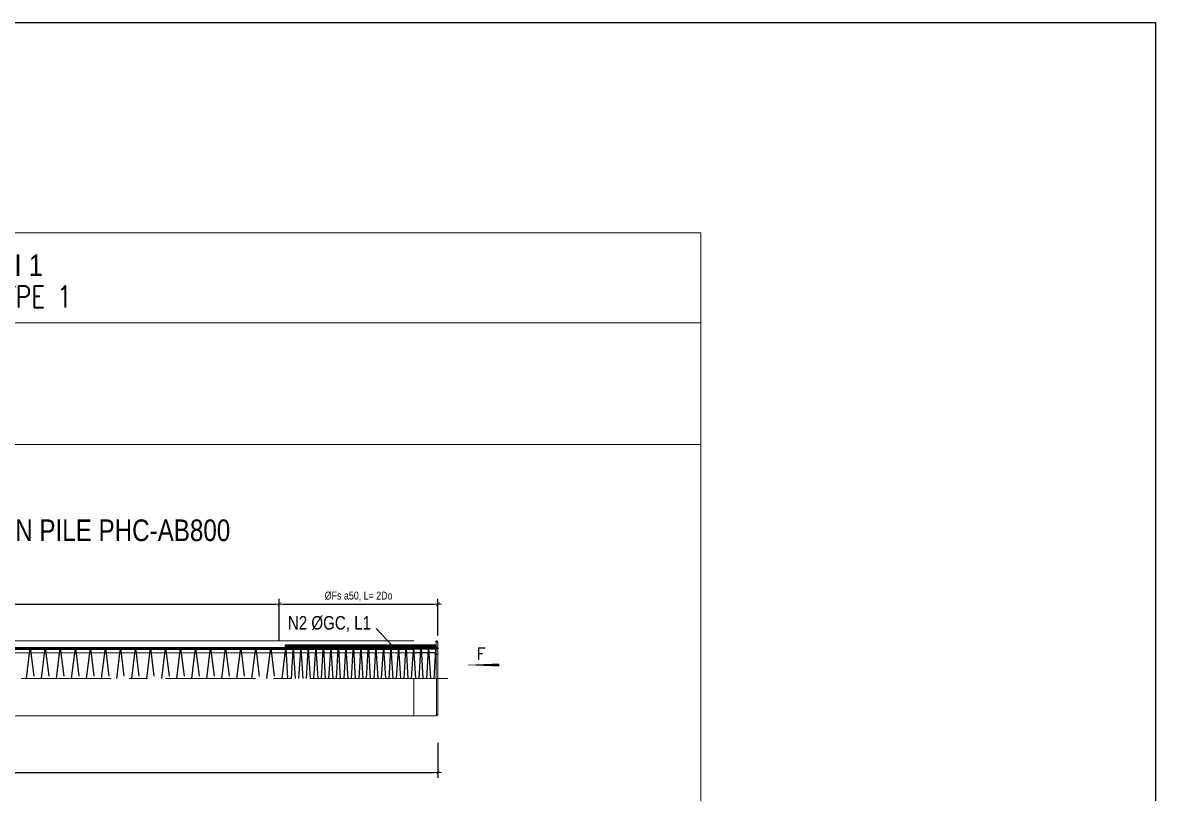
# Model space of a CAD drawing. Header units: millimetres. Extents: x -2123450 to -961021, y -260876 to 649159.
# Drawn here: x -1603389 to -1571989, y 42679 to 64032 of the extents above; entities that cross this region are included whole.
import ezdxf
from ezdxf.enums import TextEntityAlignment as Align

# ---------------------------------------------------------------- set-up
doc = ezdxf.new("R2010")
doc.units = ezdxf.units.MM
doc.header["$LTSCALE"] = 1000
doc.header["$MEASUREMENT"] = 0
doc.header["$PDMODE"] = 66
for name, pattern in [('CENTER2', [1.125, 0.75, -0.125, 0.125, -0.125]), ('CENTERX2', [4, 2.5, -0.5, 0.5, -0.5]), ('HIDDEN2', [4.7625, 3.175, -1.5875])]:
    doc.linetypes.add(name, pattern=pattern)
doc.layers.get('0').update_dxf_attribs({"linetype": 'CONTINUOUS'})
doc.layers.get('DEFPOINTS').update_dxf_attribs({"linetype": 'CONTINUOUS'})
for name, color, linetype, lineweight in [('NDC_S_AXIS', 5, 'CENTER2', 15), ('NDC_S_CONTINUOUS', 3, 'CONTINUOUS', 20), ('NDC_S_DIM', 1, 'CONTINUOUS', 9), ('NDC_S_ENG TEXT', 2, 'CONTINUOUS', 9), ('NDC_S_FOUNDATION NAME', 7, 'CONTINUOUS', 20), ('NDC_S_HATCH MATERIAL', 8, 'CONTINUOUS', 13), ('NDC_S_REBAR', 4, 'CONTINUOUS', 35), ('NDC_S_STIRRUP', 2, 'CONTINUOUS', 25), ('NDC_S_VN TEXT', 7, 'CONTINUOUS', 9), ('netmanh', 6, 'CONTINUOUS', 15), ('Thep', 1, 'CONTINUOUS', 30)]:
    doc.layers.add(name, color=color, linetype=linetype, lineweight=lineweight)
doc.styles.add('NDC_ARIAL', font='arial.ttf', dxfattribs={"width": 0.8})
doc.styles.add('NDC_ROMANS', font='romans.shx', dxfattribs={"width": 0.8, "bigfont": 'vns.shx'})
doc.styles.get("Standard").update_dxf_attribs({"font": 'romans.shx', "bigfont": 'vns.shx'})
doc.dimstyles.new('DIM', dxfattribs={"dimtxt": 0.03, "dimasz": 0.035, "dimexe": 0.03, "dimexo": 0.03, "dimgap": 0.005, "dimtad": 1, "dimdec": 0, "dimlfac": 10000, "dimzin": 0, "dimdsep": 46, "dimtxsty": 'NDC_ARIAL', "dimblk": 'DOTSMALL', "dimcen": 0.05, "dimclrd": 1, "dimclre": 1, "dimadec": 0, "dimazin": 0, "dimtfac": 1, "dimtdec": 0, "dimtofl": 0, "dimtmove": 0, "dimatfit": 3, "dimfxl": 0.03, "dimtolj": 1, "dimtzin": 0, "dimarcsym": 0})
doc.dimstyles.new('NDC_1-100', dxfattribs={"dimscale": 100, "dimtxt": 2.2, "dimasz": 1, "dimexe": 1.5, "dimexo": 2, "dimgap": 0.8, "dimtad": 1, "dimdec": 0, "dimdsep": 46, "dimtxsty": 'NDC_ARIAL', "dimblk": 'DIMMARK', "dimcen": 49999.938995, "dimdle": 1.5, "dimclrd": 1, "dimclre": 1, "dimclrt": 3, "dimadec": 0, "dimazin": 0, "dimtfac": 1, "dimtdec": 0, "dimtix": 1, "dimtmove": 2, "dimatfit": 3, "dimfxl": 1, "dimarcsym": 0})

# ---------------------------------------------------------------- blocks, each defined once
blk = doc.blocks.new('DIMMARK')
at = {"layer": 'NDC_S_DIM', "color": 1}
blk.add_line((-1.5, 0), (1, 0), dxfattribs=at)
at = {"layer": 'NDC_S_DIM', "color": 2, "const_width": 0.15}
blk.add_lwpolyline([(-0.5, -0.5), (0.5, 0.5)], dxfattribs=at)
blk = doc.blocks.new('*D448')
at = {"layer": 'DEFPOINTS', "color": 0, "transparency": 16777216}
for p in [(-1596274, 47922), (-1624212, 47103), (-1596274, 47103)]:
    blk.add_point(p, dxfattribs=at)
at = {"layer": 'NDC_S_DIM', "color": 1, "lineweight": -2, "transparency": 16777216}
for p, q in [((-1624212, 47303), (-1624212, 48072)), ((-1596274, 47303), (-1596274, 48072)), ((-1624112, 47922), (-1596374, 47922))]:
    blk.add_line(p, q, dxfattribs=at)
at = {"layer": 'NDC_S_DIM', "color": 1, "lineweight": -2, "transparency": 16777216, "xscale": 100, "yscale": 100, "zscale": 100, "rotation": 180}
blk.add_blockref('DIMMARK', (-1624212, 47922), dxfattribs=at)
at = {"layer": 'NDC_S_DIM', "color": 1, "lineweight": -2, "transparency": 16777216, "xscale": 100, "yscale": 100, "zscale": 100}
blk.add_blockref('DIMMARK', (-1596274, 47922), dxfattribs=at)
at = {"layer": 'NDC_S_DIM', "color": 3, "transparency": 16777216, "insert": (-1610243, 48121), "char_height": 220, "attachment_point": 5, "style": 'NDC_ARIAL'}
blk.add_mtext('ØFs a100', dxfattribs=at)
blk = doc.blocks.new('*D449')
at = {"layer": 'DEFPOINTS', "color": 0, "transparency": 16777216}
for p in [(-1591878, 47922), (-1591878, 46857), (-1596274, 46713)]:
    blk.add_point(p, dxfattribs=at)
at = {"layer": 'NDC_S_DIM', "color": 1, "lineweight": -2, "transparency": 16777216}
for p, q in [((-1596274, 46913), (-1596274, 48072)), ((-1591878, 47057), (-1591878, 48072)), ((-1596174, 47922), (-1591978, 47922))]:
    blk.add_line(p, q, dxfattribs=at)
at = {"layer": 'NDC_S_DIM', "color": 1, "lineweight": -2, "transparency": 16777216, "xscale": 100, "yscale": 100, "zscale": 100, "rotation": 180}
blk.add_blockref('DIMMARK', (-1596274, 47922), dxfattribs=at)
at = {"layer": 'NDC_S_DIM', "color": 1, "lineweight": -2, "transparency": 16777216, "xscale": 100, "yscale": 100, "zscale": 100}
blk.add_blockref('DIMMARK', (-1591878, 47922), dxfattribs=at)
at = {"layer": 'NDC_S_DIM', "color": 3, "transparency": 16777216, "insert": (-1594076, 48138), "char_height": 220, "attachment_point": 5, "style": 'NDC_ARIAL'}
blk.add_mtext('ØFs a50, L= 2Do', dxfattribs=at)
blk = doc.blocks.new('*D450')
at = {"layer": 'DEFPOINTS', "color": 0, "transparency": 16777216}
for p in [(-1628645, 44274), (-1591878, 44274), (-1591878, 43256)]:
    blk.add_point(p, dxfattribs=at)
at = {"layer": 'NDC_S_DIM', "color": 1, "lineweight": -2, "transparency": 16777216}
for p, q in [((-1628645, 44074), (-1628645, 43106)), ((-1591878, 44074), (-1591878, 43106)), ((-1628545, 43256), (-1591978, 43256))]:
    blk.add_line(p, q, dxfattribs=at)
at = {"layer": 'NDC_S_DIM', "color": 1, "lineweight": -2, "transparency": 16777216, "xscale": 100, "yscale": 100, "zscale": 100, "rotation": 180}
blk.add_blockref('DIMMARK', (-1628645, 43256), dxfattribs=at)
at = {"layer": 'NDC_S_DIM', "color": 1, "lineweight": -2, "transparency": 16777216, "xscale": 100, "yscale": 100, "zscale": 100}
blk.add_blockref('DIMMARK', (-1591878, 43256), dxfattribs=at)
at = {"layer": 'NDC_S_DIM', "color": 3, "transparency": 16777216, "insert": (-1610262, 43446), "char_height": 220, "attachment_point": 5, "style": 'NDC_ARIAL'}
blk.add_mtext('L ', dxfattribs=at)
blk = doc.blocks.new('daucocmangxong 3.0 khong be tong')
at = {"layer": 'NDC_S_AXIS', "linetype": 'CENTERX2'}
blk.add_line((0.093, 0.25), (-0.2262, 0.25), dxfattribs=at)
at = {"layer": 'NDC_S_CONTINUOUS'}
for p, q in [((-0.155, 0.4565), (-0.16, 0.4565)), ((-0.155, 0.4565), (-0.155, 0.4545)), ((-0.155, 0.4545), (-0.148, 0.4545)), ((-0.148, 0.497), (-0.148, 0.4535)), ((-0.155, 0.4435), (-0.16, 0.4435)), ((-0.148, 0.41), (-0.16, 0.41)), ((-0.155, 0.4455), (-0.155, 0.4435)), ((-0.155, 0.4455), (-0.148, 0.4455)), ((-0.148, 0.4465), (-0.148, 0.25)), ((-0.15, 0.25), (-0.15, 0)), ((0, 0.25), (0, 0)), ((-0.15, 0), (0, 0))]:
    blk.add_line(p, q, dxfattribs=at)
blk.add_lwpolyline([(-0.15, 0.002), (-0.15, 0), (-0.153, 0), (-0.159, 0.012), (-0.16, 0.012), (-0.16, 0.488), (-0.159, 0.488), (-0.153, 0.5), (-0.15, 0.5), (-0.15, 0.497)], dxfattribs=at)
at = {"layer": 'NDC_S_REBAR'}
for p, q in [((-0.156, 0.4535), (0, 0.4535)), ((-0.156, 0.4465), (0, 0.4465))]:
    blk.add_line(p, q, dxfattribs=at)
at = {"layer": 'NDC_S_STIRRUP'}
blk.add_line((-0.148, 0.42), (0, 0.42), dxfattribs=at)
at = {"layer": 'netmanh'}
blk.add_arc((-0.148, 0.497), 0.003, 270, 0, dxfattribs=at)
at = {"layer": 'Thep'}
blk.add_ellipse((-0.1575, 0.4501), major_axis=(0, 0.0055), ratio=0.363902, start_param=5.391025, end_param=10.293338, dxfattribs=at)
blk = doc.blocks.new('thep gia cuong')
at = {"layer": 'NDC_S_REBAR'}
blk.add_lwpolyline([(0, -0.014), (1, -0.014), (1, 0), (0, 0)], dxfattribs=at)
blk = doc.blocks.new('_DotSmall')
at = {"color": 0, "linetype": 'ByBlock', "lineweight": 9, "const_width": 0.5}
blk.add_lwpolyline([(-0.0625, 0, 1), (0.0625, 0, 1)], format="xyb", close=True, dxfattribs=at)

msp = doc.modelspace()

# ---------------------------------------------------------------- linework, layer by layer
at = {"layer": 'DEFPOINTS'}
msp.add_lwpolyline([(-1698138.72, 64032.18), (-1571988.72, 64032.18), (-1571988.72, -25067.82), (-1698138.72, -25067.82)], close=True, dxfattribs=at)
at = {"layer": 'NDC_S_AXIS', "linetype": 'CENTERX2'}
msp.add_line((-1592932.48, 45865.24), (-1627590.54, 45865.24), dxfattribs=at)
at = {"layer": 'NDC_S_CONTINUOUS'}
for p, q in [((-1584588.72, 58213.47), (-1669524.14, 58213.47)), ((-1584588.72, 58213.47), (-1584588.72, -22517.82)), ((-1637035.68, 55714.39), (-1584588.72, 55714.39)), ((-1584588.72, 52342.68), (-1659948.79, 52342.68)), ((-1627978.18, 46906.91), (-1592544.84, 46906.91)), ((-1627978.18, 46573.58), (-1592544.84, 46573.58)), ((-1627978.18, 44823.58), (-1592544.84, 44823.58))]:
    msp.add_line(p, q, dxfattribs=at)
at = {"layer": 'NDC_S_HATCH MATERIAL'}
msp.add_lwpolyline([(-1590170.7, 46234.86, 83.33, 16.67, 0), (-1590963.53, 46234.86, 416.67, 0, 0), (-1591123.57, 46234.86, 0, 0, 0)], format="xyseb", dxfattribs=at)
at = {"layer": 'NDC_S_REBAR'}
for p, q in [((-1627978.18, 46713.16), (-1592544.84, 46713.16)), ((-1627978.18, 46683.99), (-1592544.84, 46683.99))]:
    msp.add_line(p, q, dxfattribs=at)
at = {"layer": 'NDC_S_STIRRUP'}
for p, q in [((-1603282.34, 45865.24), (-1603178.18, 46713.16)), ((-1602865.68, 45865.24), (-1602761.51, 46713.16)), ((-1602449.01, 45865.24), (-1602344.84, 46713.16)), ((-1602032.34, 45865.24), (-1601928.18, 46713.16)), ((-1601615.68, 45865.24), (-1601511.51, 46713.16)), ((-1601199.01, 45865.24), (-1601094.84, 46713.16)), ((-1600782.34, 45865.24), (-1600678.18, 46713.16)), ((-1600365.68, 45865.24), (-1600261.51, 46713.16)), ((-1599949.01, 45865.24), (-1599844.84, 46713.16)), ((-1599532.34, 45865.24), (-1599428.18, 46713.16)), ((-1599115.68, 45865.24), (-1599011.51, 46713.16)), ((-1598699.01, 45865.24), (-1598594.84, 46713.16)), ((-1598282.34, 45865.24), (-1598178.18, 46713.16)), ((-1597865.68, 45865.24), (-1597761.51, 46713.16)), ((-1597449.01, 45865.24), (-1597344.84, 46713.16)), ((-1597032.34, 45865.24), (-1596928.18, 46713.16)), ((-1596615.68, 45865.24), (-1596511.51, 46713.16)), ((-1596199.01, 45865.24), (-1596094.84, 46713.16)), ((-1596094.84, 46713.16), (-1596042.76, 45865.24)), ((-1595886.51, 46713.16), (-1595834.43, 45865.24)), ((-1595678.18, 46713.16), (-1595626.09, 45865.24)), ((-1595469.84, 46713.16), (-1595417.76, 45865.24)), ((-1595261.51, 46713.16), (-1595209.43, 45865.24)), ((-1595053.18, 46713.16), (-1595001.09, 45865.24)), ((-1594844.84, 46713.16), (-1594792.76, 45865.24)), ((-1594636.51, 46713.16), (-1594584.43, 45865.24)), ((-1594428.18, 46713.16), (-1594376.09, 45865.24)), ((-1594219.84, 46713.16), (-1594167.76, 45865.24)), ((-1594011.51, 46713.16), (-1593959.43, 45865.24)), ((-1593803.18, 46713.16), (-1593751.09, 45865.24)), ((-1593594.84, 46713.16), (-1593542.76, 45865.24)), ((-1593386.51, 46713.16), (-1593334.43, 45865.24)), ((-1593178.18, 46713.16), (-1593126.09, 45865.24)), ((-1592969.84, 46713.16), (-1592917.76, 45865.24)), ((-1592761.51, 46713.16), (-1592709.43, 45865.24)), ((-1592553.18, 46713.16), (-1592501.09, 45865.24)), ((-1592344.84, 46713.16), (-1592292.76, 45865.24)), ((-1592136.51, 46713.16), (-1592084.43, 45865.24))]:
    msp.add_line(p, q, dxfattribs=at)
at = {"layer": 'NDC_S_STIRRUP', "linetype": 'HIDDEN2', "ltscale": 0.25}
for p, q in [((-1603178.18, 46713.16), (-1603074.01, 45865.24)), ((-1602761.51, 46713.16), (-1602657.34, 45865.24)), ((-1602344.84, 46713.16), (-1602240.68, 45865.24)), ((-1601928.18, 46713.16), (-1601824.01, 45865.24)), ((-1601511.51, 46713.16), (-1601407.34, 45865.24)), ((-1601094.84, 46713.16), (-1600990.68, 45865.24)), ((-1600678.18, 46713.16), (-1600574.01, 45865.24)), ((-1600261.51, 46713.16), (-1600157.34, 45865.24)), ((-1599844.84, 46713.16), (-1599740.68, 45865.24)), ((-1599428.18, 46713.16), (-1599324.01, 45865.24)), ((-1599011.51, 46713.16), (-1598907.34, 45865.24)), ((-1598594.84, 46713.16), (-1598490.68, 45865.24)), ((-1598178.18, 46713.16), (-1598074.01, 45865.24)), ((-1597761.51, 46713.16), (-1597657.34, 45865.24)), ((-1597344.84, 46713.16), (-1597240.68, 45865.24)), ((-1596928.18, 46713.16), (-1596824.01, 45865.24)), ((-1596511.51, 46713.16), (-1596407.34, 45865.24)), ((-1595938.59, 45865.24), (-1595886.51, 46713.16)), ((-1595730.26, 45865.24), (-1595678.18, 46713.16)), ((-1595521.93, 45865.24), (-1595469.84, 46713.16)), ((-1595313.59, 45865.24), (-1595261.51, 46713.16)), ((-1595105.26, 45865.24), (-1595053.18, 46713.16)), ((-1594896.93, 45865.24), (-1594844.84, 46713.16)), ((-1594688.59, 45865.24), (-1594636.51, 46713.16)), ((-1594480.26, 45865.24), (-1594428.18, 46713.16)), ((-1594271.93, 45865.24), (-1594219.84, 46713.16)), ((-1594063.59, 45865.24), (-1594011.51, 46713.16)), ((-1593855.26, 45865.24), (-1593803.18, 46713.16)), ((-1593646.93, 45865.24), (-1593594.84, 46713.16)), ((-1593438.59, 45865.24), (-1593386.51, 46713.16)), ((-1593230.26, 45865.24), (-1593178.18, 46713.16)), ((-1593021.93, 45865.24), (-1592969.84, 46713.16)), ((-1592813.59, 45865.24), (-1592761.51, 46713.16)), ((-1592605.26, 45865.24), (-1592553.18, 46713.16)), ((-1592396.93, 45865.24), (-1592344.84, 46713.16)), ((-1592188.59, 45865.24), (-1592136.51, 46713.16)), ((-1591980.26, 45865.24), (-1591928.18, 46713.16))]:
    msp.add_line(p, q, dxfattribs=at)

# ---------------------------------------------------------------- block references
at = {"layer": 'NDC_S_HATCH MATERIAL', "xscale": -4166.666667932241, "yscale": 4166.666667932241, "zscale": 4166.666667932241}
for name, p in [('daucocmangxong 3.0 khong be tong', (-1592544.84, 44823.58)), ('thep gia cuong', (-1591928.18, 46786.01))]:
    msp.add_blockref(name, p, dxfattribs=at)

# ---------------------------------------------------------------- texts
at = {"layer": 'NDC_S_ENG TEXT', "style": 'NDC_ROMANS', "width": 0.8}
msp.add_text('DETAIL OF SPUN PILE PHC800 - MASS PILE TYPE 1', height=600, dxfattribs=at).set_placement((-1610500.67, 56140.93), align=Align.CENTER)
at = {"layer": 'NDC_S_FOUNDATION NAME', "style": 'NDC_ARIAL', "width": 0.85}
msp.add_text('CHI TIẾT CỌC PHC800 - CỌC ĐẠI TRÀ LOẠI 1 ', height=600, dxfattribs=at).set_placement((-1610366.1, 57335.6), align=Align.MIDDLE)
at = {"layer": 'NDC_S_VN TEXT', "lineweight": 100, "style": 'NDC_ARIAL', "width": 0.8}
msp.add_text('CỌC BÊ TÔNG LY TÂM ỨNG SUẤT TRƯỚC/ CONCRETE SPUN PILE PHC-AB800', height=600, dxfattribs=at).set_placement((-1610340.68, 49667.74), align=Align.CENTER)
at = {"layer": 'NDC_S_VN TEXT'}
msp.add_text('F', height=333.33, dxfattribs=at).set_placement((-1590812.59, 46374.74))
at = {"layer": 'NDC_S_VN TEXT', "insert": (-1593731.97, 47591.63), "char_height": 375, "attachment_point": 3, "style": 'NDC_ARIAL'}
msp.add_mtext('\\A1;N2 ØGC, L1', dxfattribs=at)

# ---------------------------------------------------------------- dimensions: what is measured, and where the dimension line sits
at = {"layer": 'NDC_S_DIM'}
for base, p1, p2, text, picture, middle in [((-1591878.18, 47922.35), (-1596274.13, 46713.16), (-1591878.18, 46856.91), 'ØFs a50, L= 2Do', '*D449', (-1594076.16, 48138.16)), ((-1596274.13, 47922.35), (-1624212.45, 47102.82), (-1596274.13, 47102.82), 'ØFs a100', '*D448', (-1610243.29, 48120.83)), ((-1591878.18, 43255.56), (-1628644.84, 44273.58), (-1591878.18, 44273.58), 'L ', '*D450', (-1610261.51, 43445.56))]:
    dim = msp.add_linear_dim(base=base, p1=p1, p2=p2, text=text, dimstyle='NDC_1-100', dxfattribs=at)
    dim.commit()
    dim.dimension.update_dxf_attribs({"geometry": picture, "text_midpoint": middle})

# ---------------------------------------------------------------- leaders
at = {"layer": 'NDC_S_VN TEXT', "annotation_type": 0, "has_hookline": 1, "hookline_direction": 1, "text_width": 2197}
msp.add_leader([(-1593157.29, 46786.01), (-1593591.76, 47250.19), (-1593591.8, 47250.19)], dimstyle='DIM', override={"dimgap": 0.005, "dimtad": 0}, dxfattribs=at)

doc.saveas('drawing.dxf')
